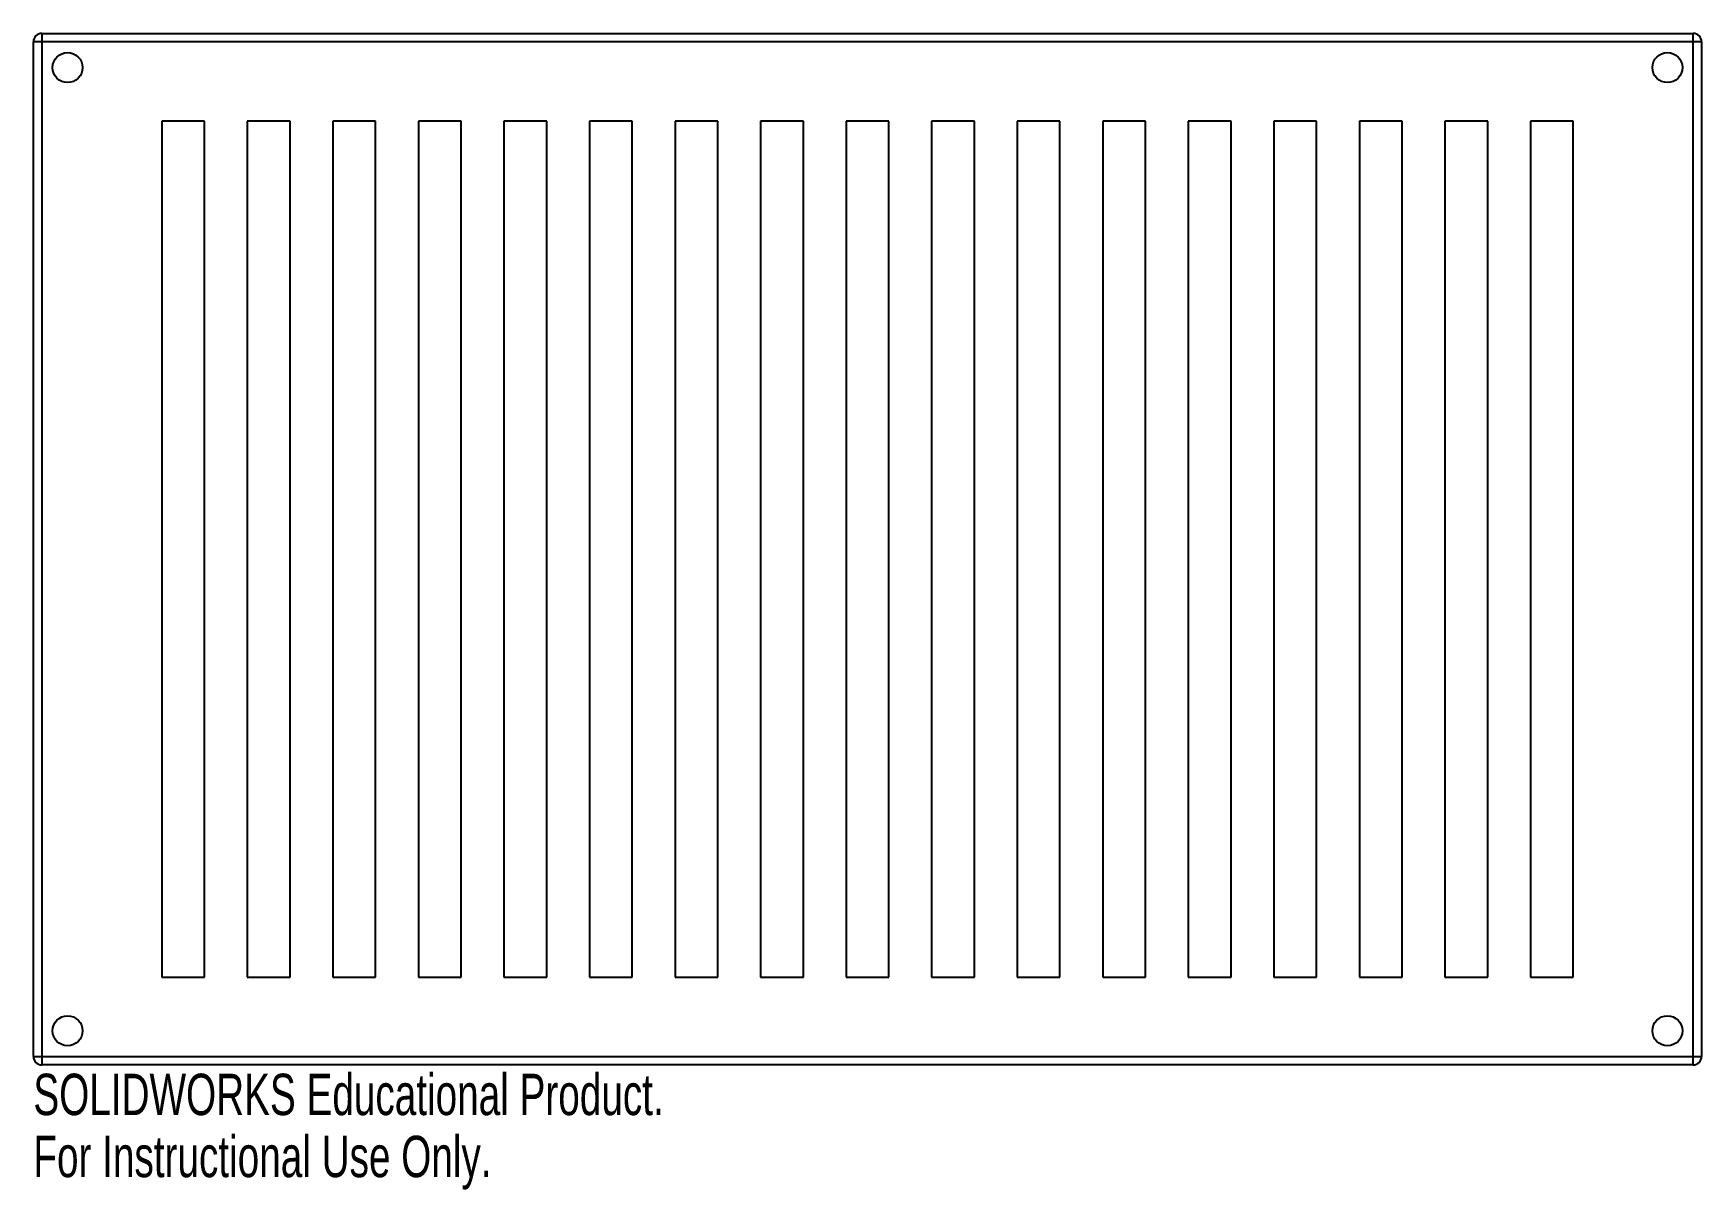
# Model space of a CAD drawing. Header units: millimetres. Extents: x 0 to 195, y -15 to 121.
import ezdxf

# ---------------------------------------------------------------- set-up
doc = ezdxf.new("R2010")
doc.units = ezdxf.units.MM
doc.styles.add('SLDTEXTSTYLE0', font='TXT', dxfattribs={"width": 0.7})

msp = doc.modelspace()

# ---------------------------------------------------------------- linework, layer by layer
at = {"color": 7, "linetype": 'Continuous', "lineweight": 25}
for p, q in [((195, 119.54), (0, 119.54)), ((0, 1), (0, 119.54)), ((1, 120.54), (1, 0)), ((1, 120.54), (194, 120.54)), ((194, 0), (194, 120.54)), ((195, 119.54), (195, 1)), ((15, 110.27), (15, 10.27)), ((20, 110.27), (15, 110.27)), ((20, 10.27), (20, 110.27)), ((30, 110.27), (25, 110.27)), ((25, 110.27), (25, 10.27)), ((30, 10.27), (30, 110.27)), ((40, 110.27), (35, 110.27)), ((35, 110.27), (35, 10.27)), ((40, 10.27), (40, 110.27)), ((50, 110.27), (45, 110.27)), ((45, 110.27), (45, 10.27)), ((50, 10.27), (50, 110.27)), ((60, 110.27), (55, 110.27)), ((55, 110.27), (55, 10.27)), ((60, 10.27), (60, 110.27)), ((70, 110.27), (65, 110.27)), ((65, 110.27), (65, 10.27)), ((70, 10.27), (70, 110.27)), ((80, 110.27), (75, 110.27)), ((75, 110.27), (75, 10.27)), ((80, 10.27), (80, 110.27)), ((90, 110.27), (85, 110.27)), ((85, 110.27), (85, 10.27)), ((90, 10.27), (90, 110.27)), ((100, 110.27), (95, 110.27)), ((95, 110.27), (95, 10.27)), ((100, 10.27), (100, 110.27)), ((110, 110.27), (105, 110.27)), ((105, 110.27), (105, 10.27)), ((110, 10.27), (110, 110.27)), ((120, 110.27), (115, 110.27)), ((115, 110.27), (115, 10.27)), ((120, 10.27), (120, 110.27)), ((130, 110.27), (125, 110.27)), ((125, 110.27), (125, 10.27)), ((130, 10.27), (130, 110.27)), ((140, 110.27), (135, 110.27)), ((135, 110.27), (135, 10.27)), ((140, 10.27), (140, 110.27)), ((150, 110.27), (145, 110.27)), ((145, 110.27), (145, 10.27)), ((150, 10.27), (150, 110.27)), ((160, 110.27), (155, 110.27)), ((155, 110.27), (155, 10.27)), ((160, 10.27), (160, 110.27)), ((170, 110.27), (165, 110.27)), ((165, 110.27), (165, 10.27)), ((170, 10.27), (170, 110.27)), ((180, 110.27), (175, 110.27)), ((175, 110.27), (175, 10.27)), ((180, 10.27), (180, 110.27)), ((15, 10.27), (20, 10.27)), ((25, 10.27), (30, 10.27)), ((35, 10.27), (40, 10.27)), ((45, 10.27), (50, 10.27)), ((55, 10.27), (60, 10.27)), ((65, 10.27), (70, 10.27)), ((75, 10.27), (80, 10.27)), ((85, 10.27), (90, 10.27)), ((95, 10.27), (100, 10.27)), ((105, 10.27), (110, 10.27)), ((115, 10.27), (120, 10.27)), ((125, 10.27), (130, 10.27)), ((135, 10.27), (140, 10.27)), ((145, 10.27), (150, 10.27)), ((155, 10.27), (160, 10.27)), ((165, 10.27), (170, 10.27)), ((175, 10.27), (180, 10.27)), ((0, 1), (195, 1)), ((194, 0), (1, 0))]:
    msp.add_line(p, q, dxfattribs=at)
for centre in [(4, 116.54), (191, 116.54), (4, 4), (191, 4)]:
    msp.add_circle(centre, 1.75, dxfattribs=at)
for centre, start, end in [((1, 119.54), 90, 180), ((194, 119.54), 0, 90), ((1, 1), 180, 270), ((194, 1), 270, 0)]:
    msp.add_arc(centre, 1, start, end, dxfattribs=at)

# ---------------------------------------------------------------- texts
at = {"color": 7, "linetype": 'Continuous', "char_height": 4.8336, "attachment_point": 1, "style": 'SLDTEXTSTYLE0'}
for s, insert in [('SOLIDWORKS Educational Product.', (0, -1.02)), ('For Instructional Use Only.', (0, -8.27))]:
    msp.add_mtext(s, dxfattribs=dict(at, insert=insert))

doc.saveas('drawing.dxf')
